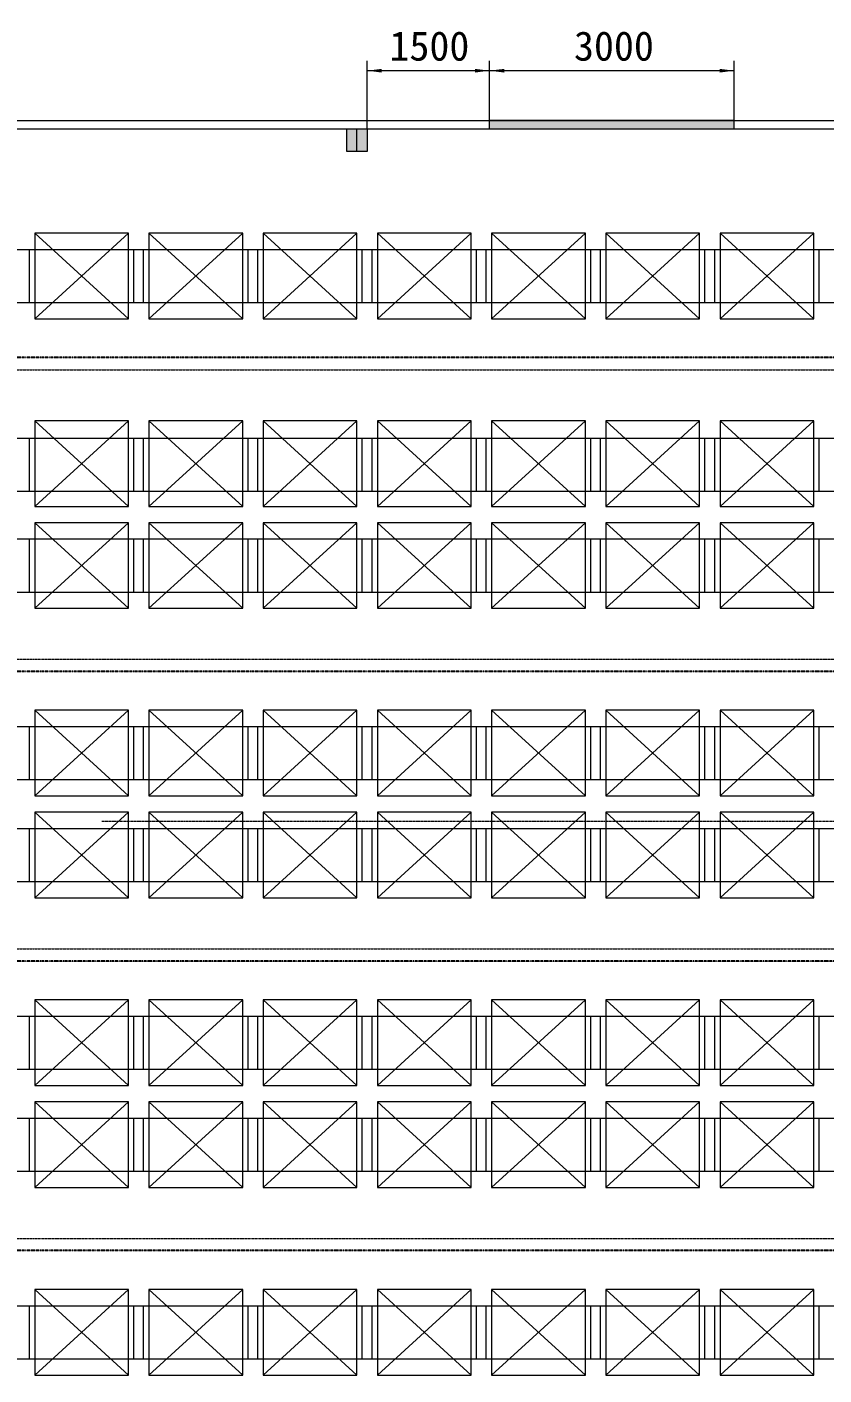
# Model space of a CAD drawing. Header units: millimetres. Extents: x -50460 to 50460, y -35640 to 35640.
# Drawn here: x -13265 to -3495, y -15590 to 938 of the extents above; entities that cross this region are included whole.
import ezdxf

# ---------------------------------------------------------------- set-up
doc = ezdxf.new("R2010")
doc.units = ezdxf.units.MM
doc.linetypes.add('双点画线', pattern=[22, 12, -2, 2, -2, 2, -2])
doc.linetypes.add('点画线', pattern=[18, 12, -2, 2, -2])
doc.layers.get('0').update_dxf_attribs({"lineweight": 35})
for name, color, linetype, lineweight in [('7', 30, '双点画线', 18), ('PALLET', 4, 'Continuous', 18), ('RackFrame', 5, 'Continuous', 18), ('WALL-MOVE', 6, 'Continuous', 18), ('中心线层', 1, '点画线', 18), ('尺寸线层', 4, 'Continuous', 18), ('细实线', 2, 'Continuous', 18), ('细线', 7, 'Continuous', 18)]:
    doc.layers.add(name, color=color, linetype=linetype, lineweight=lineweight)
doc.styles.get("Standard").update_dxf_attribs({"font": ''})
doc.styles.get('Standard').set_extended_font_data('宋体')
doc.dimstyles.new('AM_DEMATIC$0', dxfattribs={"dimscale": 120, "dimtxt": 3, "dimasz": 1.5, "dimexe": 1, "dimexo": 0, "dimgap": 1, "dimtad": 1, "dimdsep": 46, "dimtxsty": 'Standard', "dimblk": '_CAXARROW', "dimcen": 0, "dimdle": 3, "dimclrd": 256, "dimclre": 256, "dimclrt": 2, "dimadec": 0, "dimazin": 2, "dimtfac": 0.707107, "dimtdec": 3, "dimtmove": 0, "dimatfit": 3, "dimfxl": 1, "dimfrac": 2, "dimtolj": 1, "dimlwd": 18, "dimarcsym": 0})

# ---------------------------------------------------------------- blocks, each defined once
blk = doc.blocks.new('*X268')
at = {"layer": 'PALLET', "linetype": 'Continuous', "lineweight": 18}
for p, q in [((1835, 150), (685, 1200)), ((1835, 1200), (685, 150))]:
    blk.add_line(p, q, dxfattribs=at)
blk.add_lwpolyline([(1835, 1200), (685, 1200), (685, 150), (1835, 150), (1835, 1200)], dxfattribs=at)
blk = doc.blocks.new('*X269')
at = {"layer": 'PALLET', "linetype": 'Continuous', "lineweight": 18}
for p, q in [((1835, 150), (685, 1200)), ((1835, 1200), (685, 150))]:
    blk.add_line(p, q, dxfattribs=at)
blk.add_lwpolyline([(1835, 1200), (685, 1200), (685, 150), (1835, 150), (1835, 1200)], dxfattribs=at)
blk = doc.blocks.new('*X270')
at = {"layer": 'PALLET', "linetype": 'Continuous', "lineweight": 18}
for p, q in [((1835, 150), (685, 1200)), ((1835, 1200), (685, 150))]:
    blk.add_line(p, q, dxfattribs=at)
blk.add_lwpolyline([(1835, 1200), (685, 1200), (685, 150), (1835, 150), (1835, 1200)], dxfattribs=at)
blk = doc.blocks.new('*X271')
at = {"layer": 'PALLET', "linetype": 'Continuous', "lineweight": 18}
for p, q in [((1835, 150), (685, 1200)), ((1835, 1200), (685, 150))]:
    blk.add_line(p, q, dxfattribs=at)
blk.add_lwpolyline([(1835, 1200), (685, 1200), (685, 150), (1835, 150), (1835, 1200)], dxfattribs=at)
blk = doc.blocks.new('*X272')
at = {"layer": 'PALLET', "linetype": 'Continuous', "lineweight": 18}
for p, q in [((1835, 150), (685, 1200)), ((1835, 1200), (685, 150))]:
    blk.add_line(p, q, dxfattribs=at)
blk.add_lwpolyline([(1835, 1200), (685, 1200), (685, 150), (1835, 150), (1835, 1200)], dxfattribs=at)
blk = doc.blocks.new('*X273')
at = {"layer": 'PALLET', "linetype": 'Continuous', "lineweight": 18}
for p, q in [((1835, 150), (685, 1200)), ((1835, 1200), (685, 150))]:
    blk.add_line(p, q, dxfattribs=at)
blk.add_lwpolyline([(1835, 1200), (685, 1200), (685, 150), (1835, 150), (1835, 1200)], dxfattribs=at)
blk = doc.blocks.new('*X274')
at = {"layer": 'PALLET', "linetype": 'Continuous', "lineweight": 18}
for p, q in [((1835, 150), (685, 1200)), ((1835, 1200), (685, 150))]:
    blk.add_line(p, q, dxfattribs=at)
blk.add_lwpolyline([(1835, 1200), (685, 1200), (685, 150), (1835, 150), (1835, 1200)], dxfattribs=at)
blk = doc.blocks.new('*X301')
at = {"layer": 'PALLET', "linetype": 'Continuous', "lineweight": 18}
for p, q in [((1835, 150), (685, 1200)), ((1835, 1200), (685, 150))]:
    blk.add_line(p, q, dxfattribs=at)
blk.add_lwpolyline([(1835, 1200), (685, 1200), (685, 150), (1835, 150), (1835, 1200)], dxfattribs=at)
blk = doc.blocks.new('*X302')
at = {"layer": 'PALLET', "linetype": 'Continuous', "lineweight": 18}
for p, q in [((1835, 150), (685, 1200)), ((1835, 1200), (685, 150))]:
    blk.add_line(p, q, dxfattribs=at)
blk.add_lwpolyline([(1835, 1200), (685, 1200), (685, 150), (1835, 150), (1835, 1200)], dxfattribs=at)
blk = doc.blocks.new('*X303')
at = {"layer": 'PALLET', "linetype": 'Continuous', "lineweight": 18}
for p, q in [((1835, 150), (685, 1200)), ((1835, 1200), (685, 150))]:
    blk.add_line(p, q, dxfattribs=at)
blk.add_lwpolyline([(1835, 1200), (685, 1200), (685, 150), (1835, 150), (1835, 1200)], dxfattribs=at)
blk = doc.blocks.new('*X304')
at = {"layer": 'PALLET', "linetype": 'Continuous', "lineweight": 18}
for p, q in [((1835, 150), (685, 1200)), ((1835, 1200), (685, 150))]:
    blk.add_line(p, q, dxfattribs=at)
blk.add_lwpolyline([(1835, 1200), (685, 1200), (685, 150), (1835, 150), (1835, 1200)], dxfattribs=at)
blk = doc.blocks.new('*X305')
at = {"layer": 'PALLET', "linetype": 'Continuous', "lineweight": 18}
for p, q in [((1835, 150), (685, 1200)), ((1835, 1200), (685, 150))]:
    blk.add_line(p, q, dxfattribs=at)
blk.add_lwpolyline([(1835, 1200), (685, 1200), (685, 150), (1835, 150), (1835, 1200)], dxfattribs=at)
blk = doc.blocks.new('*X306')
at = {"layer": 'PALLET', "linetype": 'Continuous', "lineweight": 18}
for p, q in [((1835, 150), (685, 1200)), ((1835, 1200), (685, 150))]:
    blk.add_line(p, q, dxfattribs=at)
blk.add_lwpolyline([(1835, 1200), (685, 1200), (685, 150), (1835, 150), (1835, 1200)], dxfattribs=at)
blk = doc.blocks.new('*X307')
at = {"layer": 'PALLET', "linetype": 'Continuous', "lineweight": 18}
for p, q in [((1835, 150), (685, 1200)), ((1835, 1200), (685, 150))]:
    blk.add_line(p, q, dxfattribs=at)
blk.add_lwpolyline([(1835, 1200), (685, 1200), (685, 150), (1835, 150), (1835, 1200)], dxfattribs=at)
blk = doc.blocks.new('*X334')
at = {"layer": 'PALLET', "linetype": 'Continuous', "lineweight": 18}
for p, q in [((1835, 150), (685, 1200)), ((1835, 1200), (685, 150))]:
    blk.add_line(p, q, dxfattribs=at)
blk.add_lwpolyline([(1835, 1200), (685, 1200), (685, 150), (1835, 150), (1835, 1200)], dxfattribs=at)
blk = doc.blocks.new('*X335')
at = {"layer": 'PALLET', "linetype": 'Continuous', "lineweight": 18}
for p, q in [((1835, 150), (685, 1200)), ((1835, 1200), (685, 150))]:
    blk.add_line(p, q, dxfattribs=at)
blk.add_lwpolyline([(1835, 1200), (685, 1200), (685, 150), (1835, 150), (1835, 1200)], dxfattribs=at)
blk = doc.blocks.new('*X336')
at = {"layer": 'PALLET', "linetype": 'Continuous', "lineweight": 18}
for p, q in [((1835, 150), (685, 1200)), ((1835, 1200), (685, 150))]:
    blk.add_line(p, q, dxfattribs=at)
blk.add_lwpolyline([(1835, 1200), (685, 1200), (685, 150), (1835, 150), (1835, 1200)], dxfattribs=at)
blk = doc.blocks.new('*X337')
at = {"layer": 'PALLET', "linetype": 'Continuous', "lineweight": 18}
for p, q in [((1835, 150), (685, 1200)), ((1835, 1200), (685, 150))]:
    blk.add_line(p, q, dxfattribs=at)
blk.add_lwpolyline([(1835, 1200), (685, 1200), (685, 150), (1835, 150), (1835, 1200)], dxfattribs=at)
blk = doc.blocks.new('*X338')
at = {"layer": 'PALLET', "linetype": 'Continuous', "lineweight": 18}
for p, q in [((1835, 150), (685, 1200)), ((1835, 1200), (685, 150))]:
    blk.add_line(p, q, dxfattribs=at)
blk.add_lwpolyline([(1835, 1200), (685, 1200), (685, 150), (1835, 150), (1835, 1200)], dxfattribs=at)
blk = doc.blocks.new('*X339')
at = {"layer": 'PALLET', "linetype": 'Continuous', "lineweight": 18}
for p, q in [((1835, 150), (685, 1200)), ((1835, 1200), (685, 150))]:
    blk.add_line(p, q, dxfattribs=at)
blk.add_lwpolyline([(1835, 1200), (685, 1200), (685, 150), (1835, 150), (1835, 1200)], dxfattribs=at)
blk = doc.blocks.new('*X340')
at = {"layer": 'PALLET', "linetype": 'Continuous', "lineweight": 18}
for p, q in [((1835, 150), (685, 1200)), ((1835, 1200), (685, 150))]:
    blk.add_line(p, q, dxfattribs=at)
blk.add_lwpolyline([(1835, 1200), (685, 1200), (685, 150), (1835, 150), (1835, 1200)], dxfattribs=at)
blk = doc.blocks.new('*X366')
at = {"layer": 'PALLET', "linetype": 'Continuous', "lineweight": 18}
for p, q in [((1835, 150), (685, 1200)), ((1835, 1200), (685, 150))]:
    blk.add_line(p, q, dxfattribs=at)
blk.add_lwpolyline([(1835, 1200), (685, 1200), (685, 150), (1835, 150), (1835, 1200)], dxfattribs=at)
blk = doc.blocks.new('*X367')
at = {"layer": 'PALLET', "linetype": 'Continuous', "lineweight": 18}
for p, q in [((1835, 150), (685, 1200)), ((1835, 1200), (685, 150))]:
    blk.add_line(p, q, dxfattribs=at)
blk.add_lwpolyline([(1835, 1200), (685, 1200), (685, 150), (1835, 150), (1835, 1200)], dxfattribs=at)
blk = doc.blocks.new('*X368')
at = {"layer": 'PALLET', "linetype": 'Continuous', "lineweight": 18}
for p, q in [((1835, 150), (685, 1200)), ((1835, 1200), (685, 150))]:
    blk.add_line(p, q, dxfattribs=at)
blk.add_lwpolyline([(1835, 1200), (685, 1200), (685, 150), (1835, 150), (1835, 1200)], dxfattribs=at)
blk = doc.blocks.new('*X369')
at = {"layer": 'PALLET', "linetype": 'Continuous', "lineweight": 18}
for p, q in [((1835, 150), (685, 1200)), ((1835, 1200), (685, 150))]:
    blk.add_line(p, q, dxfattribs=at)
blk.add_lwpolyline([(1835, 1200), (685, 1200), (685, 150), (1835, 150), (1835, 1200)], dxfattribs=at)
blk = doc.blocks.new('*X370')
at = {"layer": 'PALLET', "linetype": 'Continuous', "lineweight": 18}
for p, q in [((1835, 150), (685, 1200)), ((1835, 1200), (685, 150))]:
    blk.add_line(p, q, dxfattribs=at)
blk.add_lwpolyline([(1835, 1200), (685, 1200), (685, 150), (1835, 150), (1835, 1200)], dxfattribs=at)
blk = doc.blocks.new('*X371')
at = {"layer": 'PALLET', "linetype": 'Continuous', "lineweight": 18}
for p, q in [((1835, 150), (685, 1200)), ((1835, 1200), (685, 150))]:
    blk.add_line(p, q, dxfattribs=at)
blk.add_lwpolyline([(1835, 1200), (685, 1200), (685, 150), (1835, 150), (1835, 1200)], dxfattribs=at)
blk = doc.blocks.new('*X372')
at = {"layer": 'PALLET', "linetype": 'Continuous', "lineweight": 18}
for p, q in [((1835, 150), (685, 1200)), ((1835, 1200), (685, 150))]:
    blk.add_line(p, q, dxfattribs=at)
blk.add_lwpolyline([(1835, 1200), (685, 1200), (685, 150), (1835, 150), (1835, 1200)], dxfattribs=at)
blk = doc.blocks.new('*X398')
at = {"layer": 'PALLET', "linetype": 'Continuous', "lineweight": 18}
for p, q in [((1835, 150), (685, 1200)), ((1835, 1200), (685, 150))]:
    blk.add_line(p, q, dxfattribs=at)
blk.add_lwpolyline([(1835, 1200), (685, 1200), (685, 150), (1835, 150), (1835, 1200)], dxfattribs=at)
blk = doc.blocks.new('*X399')
at = {"layer": 'PALLET', "linetype": 'Continuous', "lineweight": 18}
for p, q in [((1835, 150), (685, 1200)), ((1835, 1200), (685, 150))]:
    blk.add_line(p, q, dxfattribs=at)
blk.add_lwpolyline([(1835, 1200), (685, 1200), (685, 150), (1835, 150), (1835, 1200)], dxfattribs=at)
blk = doc.blocks.new('*X400')
at = {"layer": 'PALLET', "linetype": 'Continuous', "lineweight": 18}
for p, q in [((1835, 150), (685, 1200)), ((1835, 1200), (685, 150))]:
    blk.add_line(p, q, dxfattribs=at)
blk.add_lwpolyline([(1835, 1200), (685, 1200), (685, 150), (1835, 150), (1835, 1200)], dxfattribs=at)
blk = doc.blocks.new('*X401')
at = {"layer": 'PALLET', "linetype": 'Continuous', "lineweight": 18}
for p, q in [((1835, 150), (685, 1200)), ((1835, 1200), (685, 150))]:
    blk.add_line(p, q, dxfattribs=at)
blk.add_lwpolyline([(1835, 1200), (685, 1200), (685, 150), (1835, 150), (1835, 1200)], dxfattribs=at)
blk = doc.blocks.new('*X402')
at = {"layer": 'PALLET', "linetype": 'Continuous', "lineweight": 18}
for p, q in [((1835, 150), (685, 1200)), ((1835, 1200), (685, 150))]:
    blk.add_line(p, q, dxfattribs=at)
blk.add_lwpolyline([(1835, 1200), (685, 1200), (685, 150), (1835, 150), (1835, 1200)], dxfattribs=at)
blk = doc.blocks.new('*X403')
at = {"layer": 'PALLET', "linetype": 'Continuous', "lineweight": 18}
for p, q in [((1835, 150), (685, 1200)), ((1835, 1200), (685, 150))]:
    blk.add_line(p, q, dxfattribs=at)
blk.add_lwpolyline([(1835, 1200), (685, 1200), (685, 150), (1835, 150), (1835, 1200)], dxfattribs=at)
blk = doc.blocks.new('*X404')
at = {"layer": 'PALLET', "linetype": 'Continuous', "lineweight": 18}
for p, q in [((1835, 150), (685, 1200)), ((1835, 1200), (685, 150))]:
    blk.add_line(p, q, dxfattribs=at)
blk.add_lwpolyline([(1835, 1200), (685, 1200), (685, 150), (1835, 150), (1835, 1200)], dxfattribs=at)
blk = doc.blocks.new('*X430')
at = {"layer": 'PALLET', "linetype": 'Continuous', "lineweight": 18}
for p, q in [((1835, 150), (685, 1200)), ((1835, 1200), (685, 150))]:
    blk.add_line(p, q, dxfattribs=at)
blk.add_lwpolyline([(1835, 1200), (685, 1200), (685, 150), (1835, 150), (1835, 1200)], dxfattribs=at)
blk = doc.blocks.new('*X431')
at = {"layer": 'PALLET', "linetype": 'Continuous', "lineweight": 18}
for p, q in [((1835, 150), (685, 1200)), ((1835, 1200), (685, 150))]:
    blk.add_line(p, q, dxfattribs=at)
blk.add_lwpolyline([(1835, 1200), (685, 1200), (685, 150), (1835, 150), (1835, 1200)], dxfattribs=at)
blk = doc.blocks.new('*X432')
at = {"layer": 'PALLET', "linetype": 'Continuous', "lineweight": 18}
for p, q in [((1835, 150), (685, 1200)), ((1835, 1200), (685, 150))]:
    blk.add_line(p, q, dxfattribs=at)
blk.add_lwpolyline([(1835, 1200), (685, 1200), (685, 150), (1835, 150), (1835, 1200)], dxfattribs=at)
blk = doc.blocks.new('*X433')
at = {"layer": 'PALLET', "linetype": 'Continuous', "lineweight": 18}
for p, q in [((1835, 150), (685, 1200)), ((1835, 1200), (685, 150))]:
    blk.add_line(p, q, dxfattribs=at)
blk.add_lwpolyline([(1835, 1200), (685, 1200), (685, 150), (1835, 150), (1835, 1200)], dxfattribs=at)
blk = doc.blocks.new('*X434')
at = {"layer": 'PALLET', "linetype": 'Continuous', "lineweight": 18}
for p, q in [((1835, 150), (685, 1200)), ((1835, 1200), (685, 150))]:
    blk.add_line(p, q, dxfattribs=at)
blk.add_lwpolyline([(1835, 1200), (685, 1200), (685, 150), (1835, 150), (1835, 1200)], dxfattribs=at)
blk = doc.blocks.new('*X435')
at = {"layer": 'PALLET', "linetype": 'Continuous', "lineweight": 18}
for p, q in [((1835, 150), (685, 1200)), ((1835, 1200), (685, 150))]:
    blk.add_line(p, q, dxfattribs=at)
blk.add_lwpolyline([(1835, 1200), (685, 1200), (685, 150), (1835, 150), (1835, 1200)], dxfattribs=at)
blk = doc.blocks.new('*X436')
at = {"layer": 'PALLET', "linetype": 'Continuous', "lineweight": 18}
for p, q in [((1835, 150), (685, 1200)), ((1835, 1200), (685, 150))]:
    blk.add_line(p, q, dxfattribs=at)
blk.add_lwpolyline([(1835, 1200), (685, 1200), (685, 150), (1835, 150), (1835, 1200)], dxfattribs=at)
blk = doc.blocks.new('*X462')
at = {"layer": 'PALLET', "linetype": 'Continuous', "lineweight": 18}
for p, q in [((1835, 150), (685, 1200)), ((1835, 1200), (685, 150))]:
    blk.add_line(p, q, dxfattribs=at)
blk.add_lwpolyline([(1835, 1200), (685, 1200), (685, 150), (1835, 150), (1835, 1200)], dxfattribs=at)
blk = doc.blocks.new('*X463')
at = {"layer": 'PALLET', "linetype": 'Continuous', "lineweight": 18}
for p, q in [((1835, 150), (685, 1200)), ((1835, 1200), (685, 150))]:
    blk.add_line(p, q, dxfattribs=at)
blk.add_lwpolyline([(1835, 1200), (685, 1200), (685, 150), (1835, 150), (1835, 1200)], dxfattribs=at)
blk = doc.blocks.new('*X464')
at = {"layer": 'PALLET', "linetype": 'Continuous', "lineweight": 18}
for p, q in [((1835, 150), (685, 1200)), ((1835, 1200), (685, 150))]:
    blk.add_line(p, q, dxfattribs=at)
blk.add_lwpolyline([(1835, 1200), (685, 1200), (685, 150), (1835, 150), (1835, 1200)], dxfattribs=at)
blk = doc.blocks.new('*X465')
at = {"layer": 'PALLET', "linetype": 'Continuous', "lineweight": 18}
for p, q in [((1835, 150), (685, 1200)), ((1835, 1200), (685, 150))]:
    blk.add_line(p, q, dxfattribs=at)
blk.add_lwpolyline([(1835, 1200), (685, 1200), (685, 150), (1835, 150), (1835, 1200)], dxfattribs=at)
blk = doc.blocks.new('*X466')
at = {"layer": 'PALLET', "linetype": 'Continuous', "lineweight": 18}
for p, q in [((1835, 150), (685, 1200)), ((1835, 1200), (685, 150))]:
    blk.add_line(p, q, dxfattribs=at)
blk.add_lwpolyline([(1835, 1200), (685, 1200), (685, 150), (1835, 150), (1835, 1200)], dxfattribs=at)
blk = doc.blocks.new('*X467')
at = {"layer": 'PALLET', "linetype": 'Continuous', "lineweight": 18}
for p, q in [((1835, 150), (685, 1200)), ((1835, 1200), (685, 150))]:
    blk.add_line(p, q, dxfattribs=at)
blk.add_lwpolyline([(1835, 1200), (685, 1200), (685, 150), (1835, 150), (1835, 1200)], dxfattribs=at)
blk = doc.blocks.new('*X468')
at = {"layer": 'PALLET', "linetype": 'Continuous', "lineweight": 18}
for p, q in [((1835, 150), (685, 1200)), ((1835, 1200), (685, 150))]:
    blk.add_line(p, q, dxfattribs=at)
blk.add_lwpolyline([(1835, 1200), (685, 1200), (685, 150), (1835, 150), (1835, 1200)], dxfattribs=at)
blk = doc.blocks.new('*X494')
at = {"layer": 'PALLET', "linetype": 'Continuous', "lineweight": 18}
for p, q in [((1835, 150), (685, 1200)), ((1835, 1200), (685, 150))]:
    blk.add_line(p, q, dxfattribs=at)
blk.add_lwpolyline([(1835, 1200), (685, 1200), (685, 150), (1835, 150), (1835, 1200)], dxfattribs=at)
blk = doc.blocks.new('*X495')
at = {"layer": 'PALLET', "linetype": 'Continuous', "lineweight": 18}
for p, q in [((1835, 150), (685, 1200)), ((1835, 1200), (685, 150))]:
    blk.add_line(p, q, dxfattribs=at)
blk.add_lwpolyline([(1835, 1200), (685, 1200), (685, 150), (1835, 150), (1835, 1200)], dxfattribs=at)
blk = doc.blocks.new('*X496')
at = {"layer": 'PALLET', "linetype": 'Continuous', "lineweight": 18}
for p, q in [((1835, 150), (685, 1200)), ((1835, 1200), (685, 150))]:
    blk.add_line(p, q, dxfattribs=at)
blk.add_lwpolyline([(1835, 1200), (685, 1200), (685, 150), (1835, 150), (1835, 1200)], dxfattribs=at)
blk = doc.blocks.new('*X497')
at = {"layer": 'PALLET', "linetype": 'Continuous', "lineweight": 18}
for p, q in [((1835, 150), (685, 1200)), ((1835, 1200), (685, 150))]:
    blk.add_line(p, q, dxfattribs=at)
blk.add_lwpolyline([(1835, 1200), (685, 1200), (685, 150), (1835, 150), (1835, 1200)], dxfattribs=at)
blk = doc.blocks.new('*X498')
at = {"layer": 'PALLET', "linetype": 'Continuous', "lineweight": 18}
for p, q in [((1835, 150), (685, 1200)), ((1835, 1200), (685, 150))]:
    blk.add_line(p, q, dxfattribs=at)
blk.add_lwpolyline([(1835, 1200), (685, 1200), (685, 150), (1835, 150), (1835, 1200)], dxfattribs=at)
blk = doc.blocks.new('*X499')
at = {"layer": 'PALLET', "linetype": 'Continuous', "lineweight": 18}
for p, q in [((1835, 150), (685, 1200)), ((1835, 1200), (685, 150))]:
    blk.add_line(p, q, dxfattribs=at)
blk.add_lwpolyline([(1835, 1200), (685, 1200), (685, 150), (1835, 150), (1835, 1200)], dxfattribs=at)
blk = doc.blocks.new('*X500')
at = {"layer": 'PALLET', "linetype": 'Continuous', "lineweight": 18}
for p, q in [((1835, 150), (685, 1200)), ((1835, 1200), (685, 150))]:
    blk.add_line(p, q, dxfattribs=at)
blk.add_lwpolyline([(1835, 1200), (685, 1200), (685, 150), (1835, 150), (1835, 1200)], dxfattribs=at)
blk = doc.blocks.new('*X1055')
at = {"layer": '尺寸线层'}
h = blk.add_hatch(color=256, dxfattribs=at)
h.paths.add_polyline_path([(-125, 0), (-125, -166), (-125, -280), (0, -280), (0, 0)], flags=0)
h.paths.add_polyline_path([(0, 0), (0, -141), (0, -280), (125, -280), (125, 0)], flags=0)
for p, q in [((-125, 0), (125, 0)), ((0, -280), (0, 0)), ((125, 0), (125, -280)), ((-125, -280), (-125, 0)), ((125, -280), (-125, -280))]:
    blk.add_line(p, q, dxfattribs=at)
blk = doc.blocks.new('*X1049')
at = {"layer": '尺寸线层'}
blk.add_blockref('*X1055', (-30050, 0), dxfattribs=at)
blk = doc.blocks.new('*X1061')
at = {"layer": '尺寸线层', "linetype": 'Continuous', "lineweight": 18, "transparency": 16777216}
for points in [[(-7595, 402), (-7415, 379), (-7415, 424)], [(-4595, 402), (-4775, 379), (-4775, 424)]]:
    blk.add_hatch(color=256, dxfattribs=at).paths.add_polyline_path(points, flags=0)
at = {"layer": '尺寸线层', "transparency": 16777216}
for p, q in [((-7595, -310), (-7595, 522)), ((-4595, -310), (-4595, 522))]:
    blk.add_line(p, q, dxfattribs=at)
at = {"layer": '尺寸线层', "linetype": 'Continuous', "lineweight": 18, "transparency": 16777216}
blk.add_line((-4595, 402), (-7595, 402), dxfattribs=at)
at = {"layer": '尺寸线层', "color": 2, "transparency": 16777216, "insert": (-6070, 702), "char_height": 360, "width": 1936, "attachment_point": 5, "line_spacing_factor": 1.37}
blk.add_mtext('3000', dxfattribs=at)
blk = doc.blocks.new('_CAXARROW')
blk.add_hatch(color=0).paths.add_polyline_path([(0, 0), (-1, 0.125), (-1, -0.125)], flags=0)
blk = doc.blocks.new('*X1062')
at = {"layer": '尺寸线层', "linetype": 'Continuous', "lineweight": 18, "transparency": 16777216}
for points in [[(-9095, 402), (-8915, 379), (-8915, 424)], [(-7595, 402), (-7775, 379), (-7775, 424)]]:
    blk.add_hatch(color=256, dxfattribs=at).paths.add_polyline_path(points, flags=0)
at = {"layer": '尺寸线层', "transparency": 16777216}
for p, q in [((-9095, -310), (-9095, 522)), ((-7595, -210), (-7595, 522))]:
    blk.add_line(p, q, dxfattribs=at)
at = {"layer": '尺寸线层', "linetype": 'Continuous', "lineweight": 18, "transparency": 16777216}
blk.add_line((-7595, 402), (-9095, 402), dxfattribs=at)
at = {"layer": '尺寸线层', "color": 2, "transparency": 16777216, "insert": (-8332, 702), "char_height": 360, "width": 1880, "attachment_point": 5, "line_spacing_factor": 1.37}
blk.add_mtext('1500', dxfattribs=at)

msp = doc.modelspace()

# ---------------------------------------------------------------- hatches: boundary and pattern name
at = {"layer": '细实线'}
msp.add_hatch(color=256, dxfattribs=at).paths.add_polyline_path([(-4594.742, -209.726), (-4594.742, -249.175), (-4594.742, -309.726), (-7594.742, -309.726), (-7594.742, -209.726)], flags=0)

# ---------------------------------------------------------------- linework, layer by layer
at = {"layer": '7', "linetype": '双点画线', "lineweight": 25}
for p, q in [((17505.258, -3114.726), (-36151.139, -3114.726)), ((17505.258, -6964.726), (-36301.742, -6964.726)), ((17505.258, -10514.726), (-36301.742, -10514.726)), ((17505.258, -14064.726), (-36301.742, -14064.726))]:
    msp.add_line(p, q, dxfattribs=at)
at = {"layer": 'RackFrame'}
for p, q in [((-32954.742, -1789.726), (14765.258, -1789.726)), ((-13234.742, -2439.726), (-13234.742, -1789.726)), ((-11954.742, -2439.726), (-11954.742, -1789.726)), ((-11834.742, -2439.726), (-11834.742, -1789.726)), ((-10554.742, -2439.726), (-10554.742, -1789.726)), ((-10434.742, -2439.726), (-10434.742, -1789.726)), ((-9154.742, -2439.726), (-9154.742, -1789.726)), ((-9034.742, -2439.726), (-9034.742, -1789.726)), ((-7754.742, -2439.726), (-7754.742, -1789.726)), ((-7634.742, -2439.726), (-7634.742, -1789.726)), ((-6354.742, -2439.726), (-6354.742, -1789.726)), ((-6234.742, -2439.726), (-6234.742, -1789.726)), ((-4954.742, -2439.726), (-4954.742, -1789.726)), ((-4834.742, -2439.726), (-4834.742, -1789.726)), ((-3554.742, -2439.726), (-3554.742, -1789.726)), ((-32954.742, -2439.726), (14765.258, -2439.726)), ((-32954.742, -4103.991), (14765.258, -4103.991)), ((-13234.742, -4753.991), (-13234.742, -4103.991)), ((-11954.742, -4753.991), (-11954.742, -4103.991)), ((-11834.742, -4753.991), (-11834.742, -4103.991)), ((-10554.742, -4753.991), (-10554.742, -4103.991)), ((-10434.742, -4753.991), (-10434.742, -4103.991)), ((-9154.742, -4753.991), (-9154.742, -4103.991)), ((-9034.742, -4753.991), (-9034.742, -4103.991)), ((-7754.742, -4753.991), (-7754.742, -4103.991)), ((-7634.742, -4753.991), (-7634.742, -4103.991)), ((-6354.742, -4753.991), (-6354.742, -4103.991)), ((-6234.742, -4753.991), (-6234.742, -4103.991)), ((-4954.742, -4753.991), (-4954.742, -4103.991)), ((-4834.742, -4753.991), (-4834.742, -4103.991)), ((-3554.742, -4753.991), (-3554.742, -4103.991)), ((-32954.742, -4753.991), (14765.258, -4753.991)), ((-32954.742, -5339.726), (14765.258, -5339.726)), ((-13234.742, -5989.726), (-13234.742, -5339.726)), ((-11954.742, -5989.726), (-11954.742, -5339.726)), ((-11834.742, -5989.726), (-11834.742, -5339.726)), ((-10554.742, -5989.726), (-10554.742, -5339.726)), ((-10434.742, -5989.726), (-10434.742, -5339.726)), ((-9154.742, -5989.726), (-9154.742, -5339.726)), ((-9034.742, -5989.726), (-9034.742, -5339.726)), ((-7754.742, -5989.726), (-7754.742, -5339.726)), ((-7634.742, -5989.726), (-7634.742, -5339.726)), ((-6354.742, -5989.726), (-6354.742, -5339.726)), ((-6234.742, -5989.726), (-6234.742, -5339.726)), ((-4954.742, -5989.726), (-4954.742, -5339.726)), ((-4834.742, -5989.726), (-4834.742, -5339.726)), ((-3554.742, -5989.726), (-3554.742, -5339.726)), ((-32954.742, -5989.726), (14765.258, -5989.726)), ((-32954.742, -7639.726), (14765.258, -7639.726)), ((-13234.742, -8289.726), (-13234.742, -7639.726)), ((-11954.742, -8289.726), (-11954.742, -7639.726)), ((-11834.742, -8289.726), (-11834.742, -7639.726)), ((-10554.742, -8289.726), (-10554.742, -7639.726)), ((-10434.742, -8289.726), (-10434.742, -7639.726)), ((-9154.742, -8289.726), (-9154.742, -7639.726)), ((-9034.742, -8289.726), (-9034.742, -7639.726)), ((-7754.742, -8289.726), (-7754.742, -7639.726)), ((-7634.742, -8289.726), (-7634.742, -7639.726)), ((-6354.742, -8289.726), (-6354.742, -7639.726)), ((-6234.742, -8289.726), (-6234.742, -7639.726)), ((-4954.742, -8289.726), (-4954.742, -7639.726)), ((-4834.742, -8289.726), (-4834.742, -7639.726)), ((-3554.742, -8289.726), (-3554.742, -7639.726)), ((-32954.742, -8289.726), (14765.258, -8289.726)), ((-32954.742, -8889.726), (14765.258, -8889.726)), ((-13234.742, -9539.726), (-13234.742, -8889.726)), ((-11954.742, -9539.726), (-11954.742, -8889.726)), ((-11834.742, -9539.726), (-11834.742, -8889.726)), ((-10554.742, -9539.726), (-10554.742, -8889.726)), ((-10434.742, -9539.726), (-10434.742, -8889.726)), ((-9154.742, -9539.726), (-9154.742, -8889.726)), ((-9034.742, -9539.726), (-9034.742, -8889.726)), ((-7754.742, -9539.726), (-7754.742, -8889.726)), ((-7634.742, -9539.726), (-7634.742, -8889.726)), ((-6354.742, -9539.726), (-6354.742, -8889.726)), ((-6234.742, -9539.726), (-6234.742, -8889.726)), ((-4954.742, -9539.726), (-4954.742, -8889.726)), ((-4834.742, -9539.726), (-4834.742, -8889.726)), ((-3554.742, -9539.726), (-3554.742, -8889.726)), ((-32954.742, -9539.726), (14765.258, -9539.726)), ((-32954.742, -11189.726), (14765.258, -11189.726)), ((-13234.742, -11839.726), (-13234.742, -11189.726)), ((-11954.742, -11839.726), (-11954.742, -11189.726)), ((-11834.742, -11839.726), (-11834.742, -11189.726)), ((-10554.742, -11839.726), (-10554.742, -11189.726)), ((-10434.742, -11839.726), (-10434.742, -11189.726)), ((-9154.742, -11839.726), (-9154.742, -11189.726)), ((-9034.742, -11839.726), (-9034.742, -11189.726)), ((-7754.742, -11839.726), (-7754.742, -11189.726)), ((-7634.742, -11839.726), (-7634.742, -11189.726)), ((-6354.742, -11839.726), (-6354.742, -11189.726)), ((-6234.742, -11839.726), (-6234.742, -11189.726)), ((-4954.742, -11839.726), (-4954.742, -11189.726)), ((-4834.742, -11839.726), (-4834.742, -11189.726)), ((-3554.742, -11839.726), (-3554.742, -11189.726)), ((-32954.742, -11839.726), (14765.258, -11839.726)), ((-32954.742, -12439.726), (14765.258, -12439.726)), ((-13234.742, -13089.726), (-13234.742, -12439.726)), ((-11954.742, -13089.726), (-11954.742, -12439.726)), ((-11834.742, -13089.726), (-11834.742, -12439.726)), ((-10554.742, -13089.726), (-10554.742, -12439.726)), ((-10434.742, -13089.726), (-10434.742, -12439.726)), ((-9154.742, -13089.726), (-9154.742, -12439.726)), ((-9034.742, -13089.726), (-9034.742, -12439.726)), ((-7754.742, -13089.726), (-7754.742, -12439.726)), ((-7634.742, -13089.726), (-7634.742, -12439.726)), ((-6354.742, -13089.726), (-6354.742, -12439.726)), ((-6234.742, -13089.726), (-6234.742, -12439.726)), ((-4954.742, -13089.726), (-4954.742, -12439.726)), ((-4834.742, -13089.726), (-4834.742, -12439.726)), ((-3554.742, -13089.726), (-3554.742, -12439.726)), ((-32954.742, -13089.726), (14765.258, -13089.726)), ((-32954.742, -14739.726), (14765.258, -14739.726)), ((-13234.742, -15389.726), (-13234.742, -14739.726)), ((-11954.742, -15389.726), (-11954.742, -14739.726)), ((-11834.742, -15389.726), (-11834.742, -14739.726)), ((-10554.742, -15389.726), (-10554.742, -14739.726)), ((-10434.742, -15389.726), (-10434.742, -14739.726)), ((-9154.742, -15389.726), (-9154.742, -14739.726)), ((-9034.742, -15389.726), (-9034.742, -14739.726)), ((-7754.742, -15389.726), (-7754.742, -14739.726)), ((-7634.742, -15389.726), (-7634.742, -14739.726)), ((-6354.742, -15389.726), (-6354.742, -14739.726)), ((-6234.742, -15389.726), (-6234.742, -14739.726)), ((-4954.742, -15389.726), (-4954.742, -14739.726)), ((-4834.742, -15389.726), (-4834.742, -14739.726)), ((-3554.742, -15389.726), (-3554.742, -14739.726)), ((-32954.742, -15389.726), (14765.258, -15389.726))]:
    msp.add_line(p, q, dxfattribs=at)
at = {"layer": 'WALL-MOVE'}
for p, q in [((-39494.742, -209.726), (-10844.742, -209.726)), ((-39494.742, -309.726), (-10844.742, -309.726)), ((-10844.742, -209.726), (21055.258, -209.726)), ((-10844.742, -309.726), (21055.258, -309.726))]:
    msp.add_line(p, q, dxfattribs=at)
at = {"layer": '中心线层'}
for p, q in [((-32954.742, -3264.726), (14765.258, -3264.726)), ((-32954.742, -6814.726), (14765.258, -6814.726)), ((-12347.742, -8799.726), (21008.258, -8799.726)), ((-32954.742, -10364.726), (14765.258, -10364.726)), ((-32954.742, -13914.726), (14765.258, -13914.726))]:
    msp.add_line(p, q, dxfattribs=at)
at = {"layer": '尺寸线层'}
for p, q in [((-7594.742, -309.726), (-7594.742, -209.726)), ((-4594.742, -209.726), (-7594.742, -209.726)), ((-7594.742, -309.726), (-4594.742, -309.726)), ((-4594.742, -309.726), (-4594.742, -209.726))]:
    msp.add_line(p, q, dxfattribs=at)

# ---------------------------------------------------------------- block references
msp.add_blockref('*X1049', (20830.258, -309.726), dxfattribs=at)
at = {"layer": '细线'}
for name, p in [('*X274', (-13854.742, -2789.726)), ('*X273', (-12454.742, -2789.726)), ('*X272', (-11054.742, -2789.726)), ('*X271', (-9654.742, -2789.726)), ('*X270', (-8254.742, -2789.726)), ('*X269', (-6854.742, -2789.726)), ('*X268', (-5454.742, -2789.726)), ('*X307', (-13854.742, -5089.726)), ('*X306', (-12454.742, -5089.726)), ('*X305', (-11054.742, -5089.726)), ('*X304', (-9654.742, -5089.726)), ('*X303', (-8254.742, -5089.726)), ('*X302', (-6854.742, -5089.726)), ('*X301', (-5454.742, -5089.726)), ('*X340', (-13854.742, -6339.726)), ('*X339', (-12454.742, -6339.726)), ('*X338', (-11054.742, -6339.726)), ('*X337', (-9654.742, -6339.726)), ('*X336', (-8254.742, -6339.726)), ('*X335', (-6854.742, -6339.726)), ('*X334', (-5454.742, -6339.726)), ('*X372', (-13854.742, -8639.726)), ('*X371', (-12454.742, -8639.726)), ('*X370', (-11054.742, -8639.726)), ('*X369', (-9654.742, -8639.726)), ('*X368', (-8254.742, -8639.726)), ('*X367', (-6854.742, -8639.726)), ('*X366', (-5454.742, -8639.726)), ('*X404', (-13854.742, -9889.726)), ('*X403', (-12454.742, -9889.726)), ('*X402', (-11054.742, -9889.726)), ('*X401', (-9654.742, -9889.726)), ('*X400', (-8254.742, -9889.726)), ('*X399', (-6854.742, -9889.726)), ('*X398', (-5454.742, -9889.726)), ('*X436', (-13854.742, -12189.726)), ('*X435', (-12454.742, -12189.726)), ('*X434', (-11054.742, -12189.726)), ('*X433', (-9654.742, -12189.726)), ('*X432', (-8254.742, -12189.726)), ('*X431', (-6854.742, -12189.726)), ('*X430', (-5454.742, -12189.726)), ('*X468', (-13854.742, -13439.726)), ('*X467', (-12454.742, -13439.726)), ('*X466', (-11054.742, -13439.726)), ('*X465', (-9654.742, -13439.726)), ('*X464', (-8254.742, -13439.726)), ('*X463', (-6854.742, -13439.726)), ('*X462', (-5454.742, -13439.726)), ('*X500', (-13854.742, -15739.726)), ('*X499', (-12454.742, -15739.726)), ('*X498', (-11054.742, -15739.726)), ('*X497', (-9654.742, -15739.726)), ('*X496', (-8254.742, -15739.726)), ('*X495', (-6854.742, -15739.726)), ('*X494', (-5454.742, -15739.726))]:
    msp.add_blockref(name, p, dxfattribs=at)

# ---------------------------------------------------------------- dimensions: what is measured, and where the dimension line sits
at = {"layer": '尺寸线层'}
dim = msp.add_linear_dim(base=(-9094.742, 401.695), p1=(-7594.742, -209.726), p2=(-9094.742, -309.726), dimstyle='AM_DEMATIC$0', override={"dimsah": 1, "dimtfill": 1, "dimtzin": 8}, dxfattribs=at)
dim.commit()
dim.dimension.update_dxf_attribs({"geometry": '*X1062', "text_midpoint": (-8344.742, 401.695)})
dim = msp.add_linear_dim(base=(-7594.742, 401.695), p1=(-4594.742, -309.726), p2=(-7594.742, -309.726), dimstyle='AM_DEMATIC$0', override={"dimsah": 1, "dimtfill": 1, "dimtzin": 8}, dxfattribs=at)
dim.commit()
dim.dimension.update_dxf_attribs({"geometry": '*X1061', "text_midpoint": (-6083.258, 401.695), "dimtype": 160})

doc.saveas('drawing.dxf')
